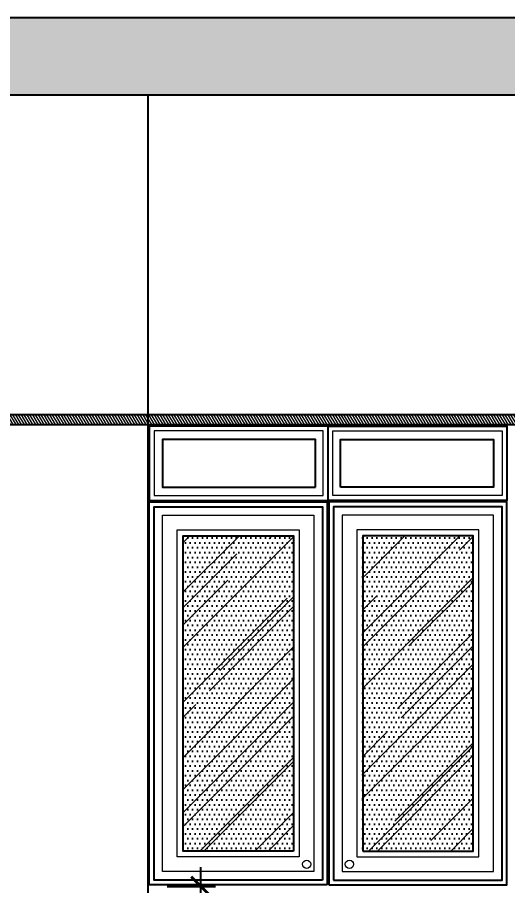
# Model space of a CAD drawing. Header units: inches. Extents: x -20583 to 399182, y -24453 to 525552.
# Drawn here: x 25044 to 26308, y -18854 to -16616 of the extents above; entities that cross this region are included whole.
import ezdxf

# ---------------------------------------------------------------- set-up
doc = ezdxf.new("R2010")
doc.units = ezdxf.units.IN
doc.header["$LTSCALE"] = 1000
doc.header["$MEASUREMENT"] = 0
doc.header["$PDMODE"] = 35
for name, pattern in [('DASHED', [0.75, 0.5, -0.25]), ('HIDDEN', [0.375, 0.25, -0.125]), ('HIDDEN2', [0.1875, 0.125, -0.0625])]:
    doc.linetypes.add(name, pattern=pattern)
for name, color, linetype in [('A-DIM', 9, 'Continuous'), ('A-Hidden', 8, 'HIDDEN'), ('CQ Grg Gypsum', 41, 'Continuous'), ('gypsum', 31, 'Continuous'), ('Layer3', 3, 'Continuous'), ('Layer7', 8, 'Continuous')]:
    doc.layers.add(name, color=color, linetype=linetype)
doc.layers.add('CQ Gypsum Hatch', color=8, linetype='Continuous', lineweight=20)
doc.styles.add('ZZ-Dim All', font='romans.shx', dxfattribs={"width": 0.8})
doc.dimstyles.new('DIM-100', dxfattribs={"dimscale": 50, "dimtxt": 1.25, "dimasz": 1, "dimexe": 1, "dimexo": 1, "dimgap": 0.6, "dimtad": 1, "dimdec": 0, "dimrnd": 5, "dimdsep": 46, "dimtxsty": 'ZZ-Dim All', "dimblk1": 'ARCHTICK', "dimblk2": 'ARCHTICK', "dimsah": 1, "dimcen": 1, "dimdle": 1, "dimclrd": 256, "dimclre": 8, "dimclrt": 256, "dimazin": 2, "dimtfac": 1, "dimtdec": 0, "dimtix": 1, "dimtmove": 2, "dimatfit": 2, "dimfxl": 0.1, "dimtolj": 1, "dimtzin": 0, "dimlwd": -1, "dimlwe": -1, "dimarcsym": 0})
pattern_1 = [(225, (-33110.4, -72945.02), (-127.27922, -339.41125), [2250, -300, 750, -150]), (225, (-33198.43, -73139.12), (247.1338, -35.0018), [450, -49.5, 900, -112.5]), (225, (-33073.28, -73088.21), (-480.47906, -622.60752), [1200, -210, 600, -150])]
pattern_2 = [(180, (-33110.4, -72945.021), (-6.25, -12.5), [0, -12.5])]

# ---------------------------------------------------------------- blocks, each defined once
blk = doc.blocks.new('_ARCHTICK')
at = {"color": 0, "linetype": 'ByBlock', "const_width": 0.15}
blk.add_lwpolyline([(-0.5, -0.5), (0.5, 0.5)], dxfattribs=at)
blk = doc.blocks.new('*D625')
at = {"layer": 'A-DIM', "transparency": 16777216}
blk.add_line((25517.1, -19305.7), (25517.1, -18805.7), dxfattribs=at)
at = {"layer": 'A-DIM', "color": 8, "linetype": 'HIDDEN2', "transparency": 16777216}
for p, q in [((25430, -18855.7), (25567.1, -18855.7)), ((25429.9, -19255.7), (25567.1, -19255.7))]:
    blk.add_line(p, q, dxfattribs=at)
at = {"layer": 'Defpoints', "color": 0, "transparency": 16777216}
for p in [(25380, -18855.7, 0), (25517.1, -18855.7), (25379.9, -19255.7, 0)]:
    blk.add_point(p, dxfattribs=at)
at = {"layer": 'A-DIM', "transparency": 16777216, "xscale": 50, "yscale": 50, "zscale": 50}
for p, rotation in [((25517.1, -18855.7), 90), ((25517.1, -19255.7), 270)]:
    blk.add_blockref('_ARCHTICK', p, dxfattribs=dict(at, rotation=rotation))
at = {"layer": 'A-DIM', "color": 3, "transparency": 16777216, "insert": (25457.1, -19055.7), "char_height": 60, "attachment_point": 5, "rotation": 90, "style": 'ZZ-Dim All'}
blk.add_mtext('\\A1;400', dxfattribs=at)

msp = doc.modelspace()

# ---------------------------------------------------------------- hatches: boundary and pattern name
at = {"layer": 'CQ Gypsum Hatch'}
h = msp.add_hatch(dxfattribs=at)
h.set_pattern_fill('ANSI31', color=256, scale=50, angle=76.0286, style=0)
h.set_pattern_definition([(121.0285767, (-294461.489, -487743.662), (-5.35568947, -3.22165956), [])])
edge = h.paths.add_edge_path()
edge.add_line((23790, -17615.2), (23790, -17640.2))
edge.add_line((23790, -17640.2), (23810, -17640.2))
edge.add_line((23810, -17640.2), (23810, -17665.2))
edge.add_line((23810, -17665.2), (28270, -17665.2))
edge.add_line((28270, -17665.2), (28270, -17640.2))
edge.add_line((28270, -17640.2), (28290, -17640.2))
edge.add_line((28290, -17640.2), (28290, -17615.2))
edge.add_line((28290, -17615.2), (28245, -17615.2))
edge.add_line((28245, -17615.2), (28245, -17640.2))
edge.add_line((28245, -17640.2), (23835, -17640.2))
edge.add_line((23835, -17640.2), (23835, -17615.2))
edge.add_line((23835, -17615.2), (23790, -17615.2))
h = msp.add_hatch(dxfattribs=at)
h.set_pattern_fill('AR-RROOF', color=256, scale=150, angle=225)
h.set_pattern_definition(pattern_1)
h.paths.add_polyline_path([(25471.7, -18764.5), (25757.7, -18764.5), (25756.7, -17951.9), (25470.7, -17951.9)])
h = msp.add_hatch(dxfattribs=at)
h.set_pattern_fill('AR-RROOF', color=256, scale=150, angle=225)
h.set_pattern_definition(pattern_1)
h.paths.add_polyline_path([(26218.2, -18764.5), (25932.2, -18764.5), (25933.2, -17951.9), (26219.2, -17951.9)])
at = {"layer": 'gypsum', "transparency": 33554684}
h = msp.add_hatch(dxfattribs=at)
h.set_pattern_fill('DOTS', color=253, scale=200, angle=180)
h.set_pattern_definition(pattern_2)
h.paths.add_polyline_path([(25471.7, -18764.5), (25757.7, -18764.5), (25756.7, -17951.9), (25470.7, -17951.9)])
h = msp.add_hatch(dxfattribs=at)
h.set_pattern_fill('DOTS', color=253, scale=200, angle=180)
h.set_pattern_definition(pattern_2)
h.paths.add_polyline_path([(26218.2, -18764.5), (25932.2, -18764.5), (25933.2, -17951.9), (26219.2, -17951.9)])
at = {"layer": 'Layer7'}
h = msp.add_hatch(dxfattribs=at)
h.set_pattern_fill('AR-CONC', color=256, scale=10, style=0)
h.set_pattern_definition([(50, (-18532.32, -10538.44), (71.72602, -6.27521), [7.5, -82.5]), (355, (-18532.32, -10538.44), (-13.87513, 75.21921), [6, -66]), (100.4514, (-18526.34, -10538.96), (57.85094, 68.94395), [6.37402, -70.11421]), (46.1842, (-18532.32, -10518.44), (106.7241, -16.5519), [11.25, -123.75]), (96.6356, (-18523.43, -10519.82), (93.46627, 97.41179), [9.56103, -105.1713]), (351.1842, (-18532.32, -10518.44), (93.4662, 97.41186), [9, -99]), (21, (-18522.32, -10523.44), (59.690705, -40.26189), [7.5, -82.5]), (326, (-18522.32, -10523.44), (24.33153, 72.515), [6, -66]), (71.4514, (-18517.346, -10526.794), (84.02226, 32.25305), [6.37402, -70.11421]), (37.5, (-18532.32, -10538.44), (1.215986, 33.289385), [0, -65.2, 0, -67, 0, -66.25]), (7.5, (-18532.32, -10538.44), (26.306954, 39.44117), [0, -38.2, 0, -63.7, 0, -25.25]), (327.5, (-18554.62, -10538.44), (53.382244, -2.255487), [0, -25, 0, -78, 0, -103.5]), (317.5, (-18564.62, -10538.44), (58.318617, 10.0105), [0, -32.5, 0, -51.8, 0, -73.5])])
h.paths.add_polyline_path([(23569.8, -16615.7), (23569.8, -16815.7), (28510.1, -16815.7), (28510.1, -16615.7)])

# ---------------------------------------------------------------- linework, layer by layer
at = {"layer": 'A-Hidden', "linetype": 'DASHED', "lineweight": 0, "ltscale": 10}
for p, q in [((30642, -16815.7, 0), (23569.8, -16815.7, 0)), ((30642, -17665.2, 0), (17361.9, -17665.2, 0))]:
    msp.add_line(p, q, dxfattribs=at)
at = {"layer": 'CQ Grg Gypsum', "elevation": 0}
msp.add_lwpolyline([(23790, -17615.2), (23790, -17640.2), (23810, -17640.2), (23810, -17665.2), (28270, -17665.2), (28270, -17640.2), (28290, -17640.2), (28290, -17615.2), (28245, -17615.2), (28245, -17640.2), (23835, -17640.2), (23835, -17615.2), (23790, -17615.2)], dxfattribs=at)
for points in [[(25845, -17860.7), (25845, -17669.2), (25383.9, -17669.2), (25384, -17860.7)], [(25845, -17860.7), (25845, -17669.2), (26306, -17669.2), (26306, -17860.7)], [(25812.7, -17826.5), (25812.7, -17703.4), (25418.2, -17703.4), (25418.2, -17826.5)], [(25877.2, -17826.5), (25877.2, -17703.4), (26271.7, -17703.4), (26271.7, -17826.5)], [(25843, -18851.7), (25383.9, -18851.7), (25383.9, -17864.7), (25843, -17864.7)], [(25830.5, -18839.3), (25396.4, -18839.3), (25396.4, -17877.2), (25830.5, -17877.2)], [(25847, -18851.7), (26306, -18851.7), (26306, -17864.7), (25847, -17864.7)], [(25859.4, -18839.3), (26293.5, -18839.3), (26293.5, -17877.2), (25859.4, -17877.2)], [(25755.7, -18764.5), (25471.2, -18764.5), (25471.2, -17951.9), (25755.7, -17951.9)], [(25934.2, -18764.5), (26218.7, -18764.5), (26218.7, -17951.9), (25934.2, -17951.9)]]:
    msp.add_lwpolyline(points, close=True, dxfattribs=at)
at = {"layer": 'CQ Gypsum Hatch', "elevation": 0}
for points in [[(25832.5, -17848.3), (25832.5, -17681.6), (25396.4, -17681.6), (25396.4, -17848.3)], [(25857.4, -17848.3), (25857.4, -17681.6), (26293.5, -17681.6), (26293.5, -17848.3)], [(25808.7, -18817.5), (25418.2, -18817.5), (25418.2, -17898.9), (25808.7, -17898.9)], [(25881.2, -18817.5), (26271.7, -18817.5), (26271.7, -17898.9), (25881.2, -17898.9)], [(25770.9, -18779.7), (25456, -18779.7), (25456, -17936.8), (25770.9, -17936.8)], [(25919, -18779.7), (26233.9, -18779.7), (26233.9, -17936.8), (25919, -17936.8)]]:
    msp.add_lwpolyline(points, close=True, dxfattribs=at)
at = {"layer": 'CQ Gypsum Hatch'}
for centre in [(25789.8, -18798.6, 0), (25900.1, -18798.6, 0)]:
    msp.add_circle(centre, 10.6, dxfattribs=at)
at = {"layer": 'Layer3'}
for p, q in [((23569.8, -16615.7, 0), (28510.1, -16615.7, 0)), ((23569.8, -16815.7, 0), (28510.1, -16815.7, 0)), ((25380, -16815.7, 0), (25379.9, -20785.7, 0))]:
    msp.add_line(p, q, dxfattribs=at)

# ---------------------------------------------------------------- dimensions: what is measured, and where the dimension line sits
at = {"layer": 'A-DIM'}
dim = msp.add_linear_dim(base=(25517.1, -18855.7), p1=(25379.9, -19255.7, 0), p2=(25380, -18855.7, 0), angle=90, dimstyle='DIM-100', override={"dimtxt": 1.2, "dimclrt": 3}, dxfattribs=at)
dim.commit()
dim.dimension.update_dxf_attribs({"geometry": '*D625', "text_midpoint": (25457.1, -19055.7)})

doc.saveas('drawing.dxf')
